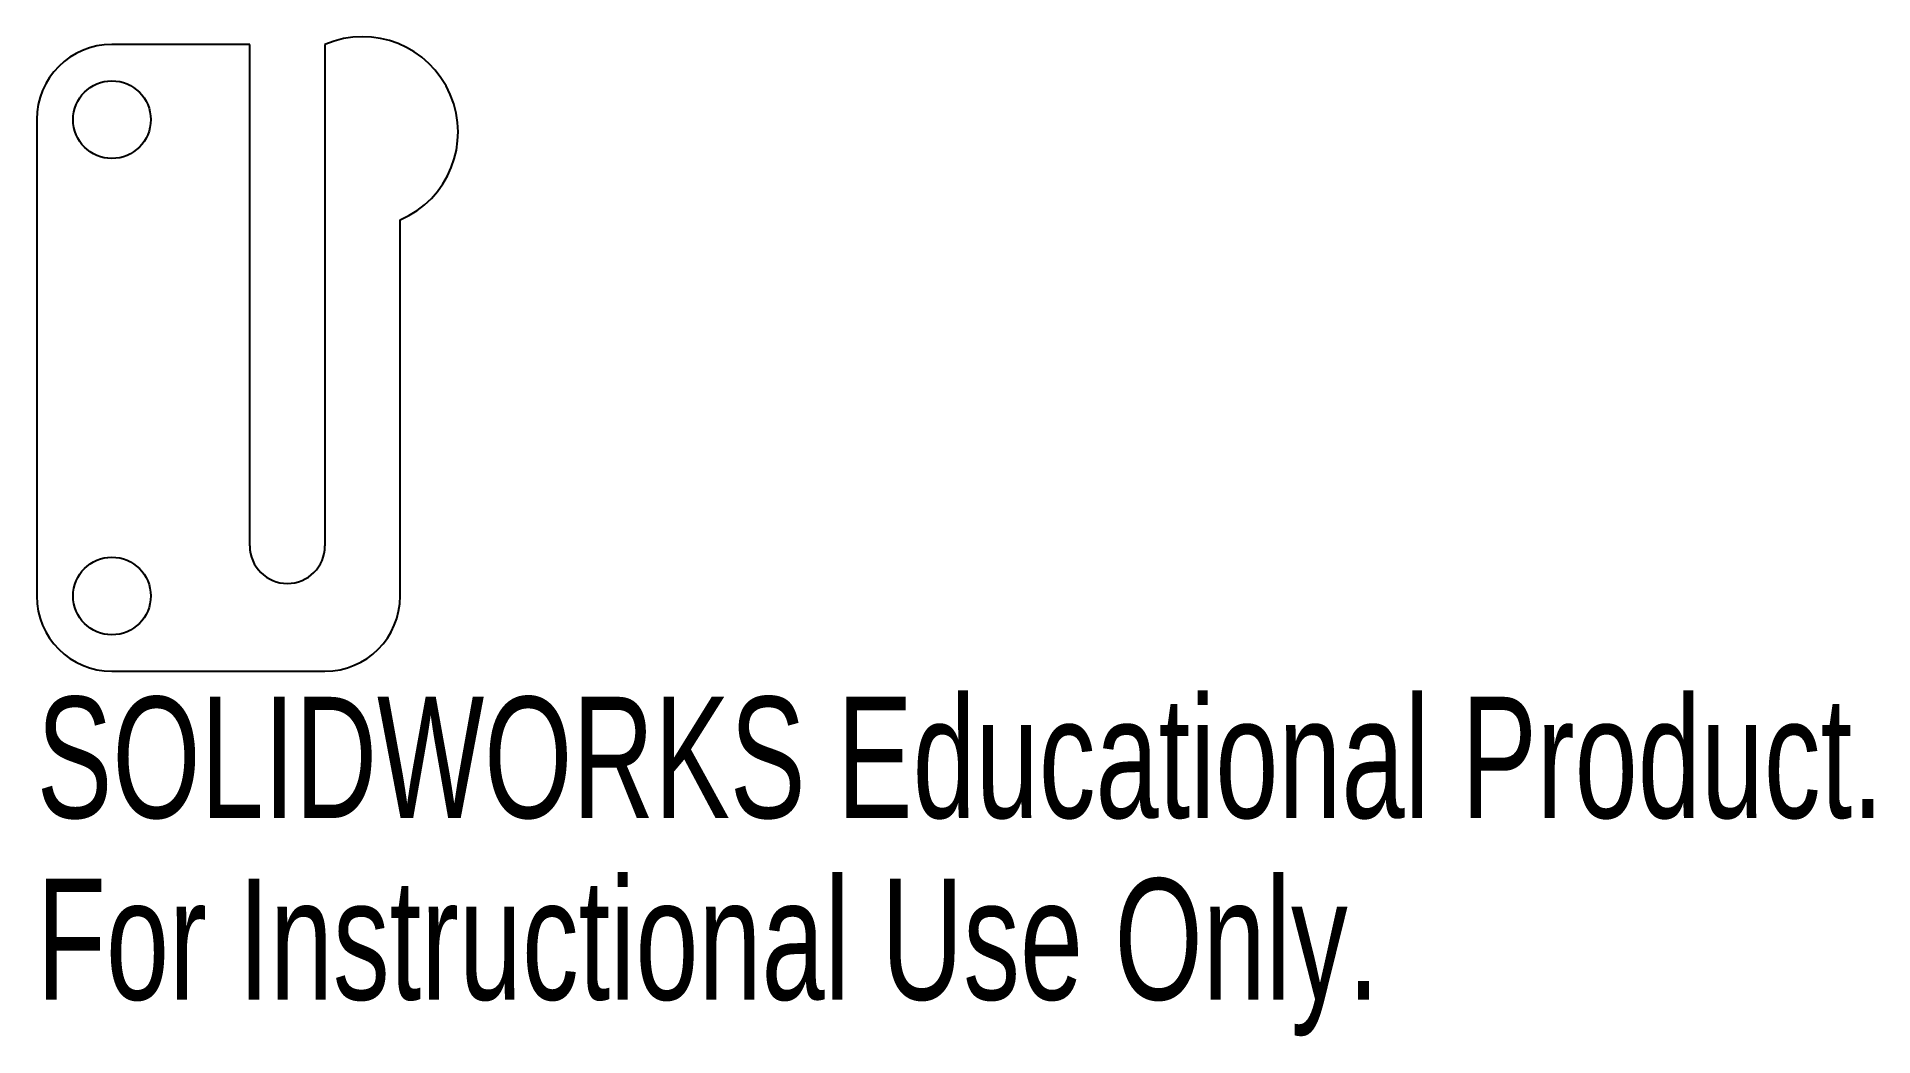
# Model space of a CAD drawing. Header units: millimetres. Extents: x -12.5 to 60.8, y -27.1 to 12.8.
import ezdxf

# ---------------------------------------------------------------- set-up
doc = ezdxf.new("R2010")
doc.units = ezdxf.units.MM
doc.styles.add('SLDTEXTSTYLE0', font='TXT', dxfattribs={"width": 0.7})

msp = doc.modelspace()

# ---------------------------------------------------------------- linework, layer by layer
at = {"color": 7, "linetype": 'Continuous', "lineweight": 25}
for p, q in [((-4, 12.5), (-9.5, 12.5)), ((-4, -7.5), (-4, 12.5)), ((-1, 12.5), (-1, -7.5)), ((-12.5, 9.5), (-12.5, -9.5)), ((2, -9.5), (2, 5.5)), ((-9.5, -12.5), (-1, -12.5))]:
    msp.add_line(p, q, dxfattribs=at)
for centre in [(-9.5, 9.5), (-9.5, -9.5)]:
    msp.add_circle(centre, 1.55, dxfattribs=at)
for centre, radius, start, end in [((-9.5, 9.5), 3, 90, 180), ((0.5, 9), 3.808, 293.19859, 113.19859), ((-2.5, -7.5), 1.5, 180, 0), ((-9.5, -9.5), 3, 180, 270), ((-1, -9.5), 3, 270, 0)]:
    msp.add_arc(centre, radius, start, end, dxfattribs=at)

# ---------------------------------------------------------------- texts
at = {"color": 7, "linetype": 'Continuous', "char_height": 4.83362, "attachment_point": 1, "style": 'SLDTEXTSTYLE0'}
for s, insert in [('SOLIDWORKS Educational Product.', (-12.5, -13.52)), ('For Instructional Use Only.', (-12.5, -20.77))]:
    msp.add_mtext(s, dxfattribs=dict(at, insert=insert))

doc.saveas('drawing.dxf')
